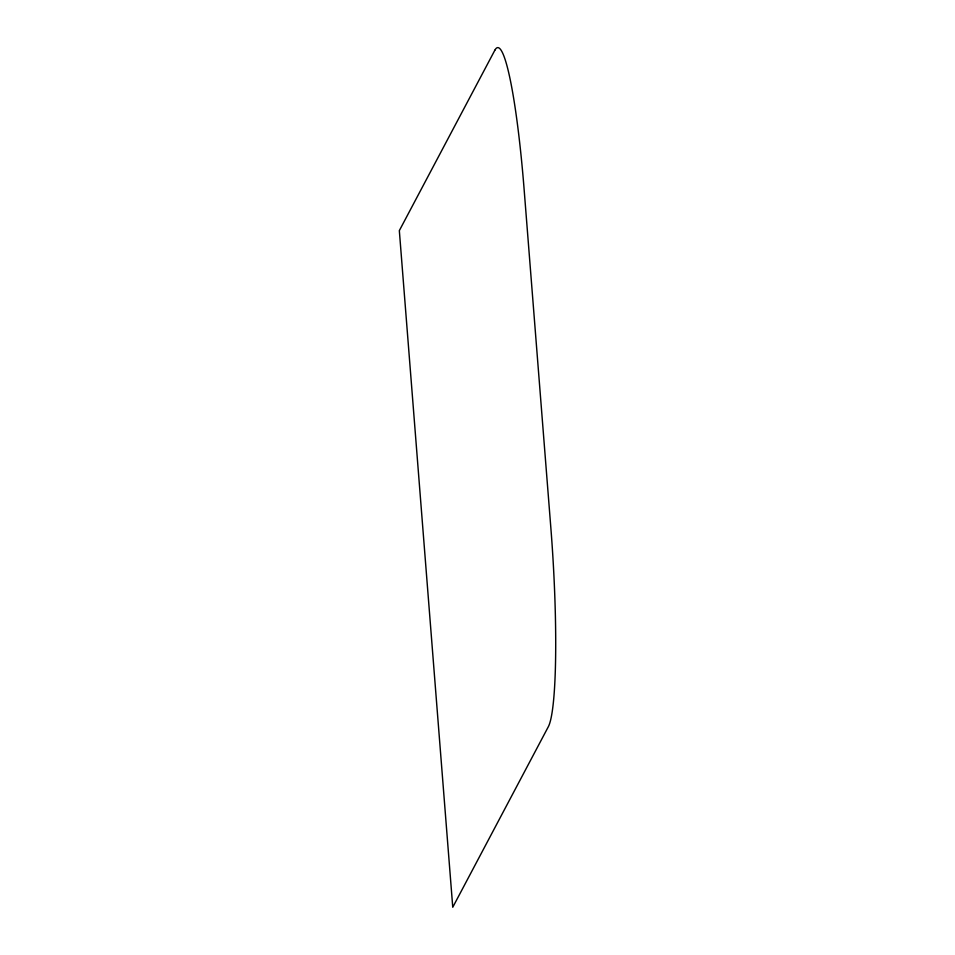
<?xml version="1.0" encoding="UTF-8"?>
<svg xmlns="http://www.w3.org/2000/svg" width="955" height="955" viewBox="0 0 955 955"><rect width="100%" height="100%" fill="white"/><g stroke="black" fill="none" stroke-linecap="round" stroke-linejoin="round"><path stroke-width="1.43" d="M494.845 50.233L399.333 230.632L452.754 907.25L548.265 726.851A172.127 17.978 86.5 0 0 550.832 527.626L524.116 189.317A172.127 17.978 86.5 0 0 494.845 50.233"/></g></svg>
